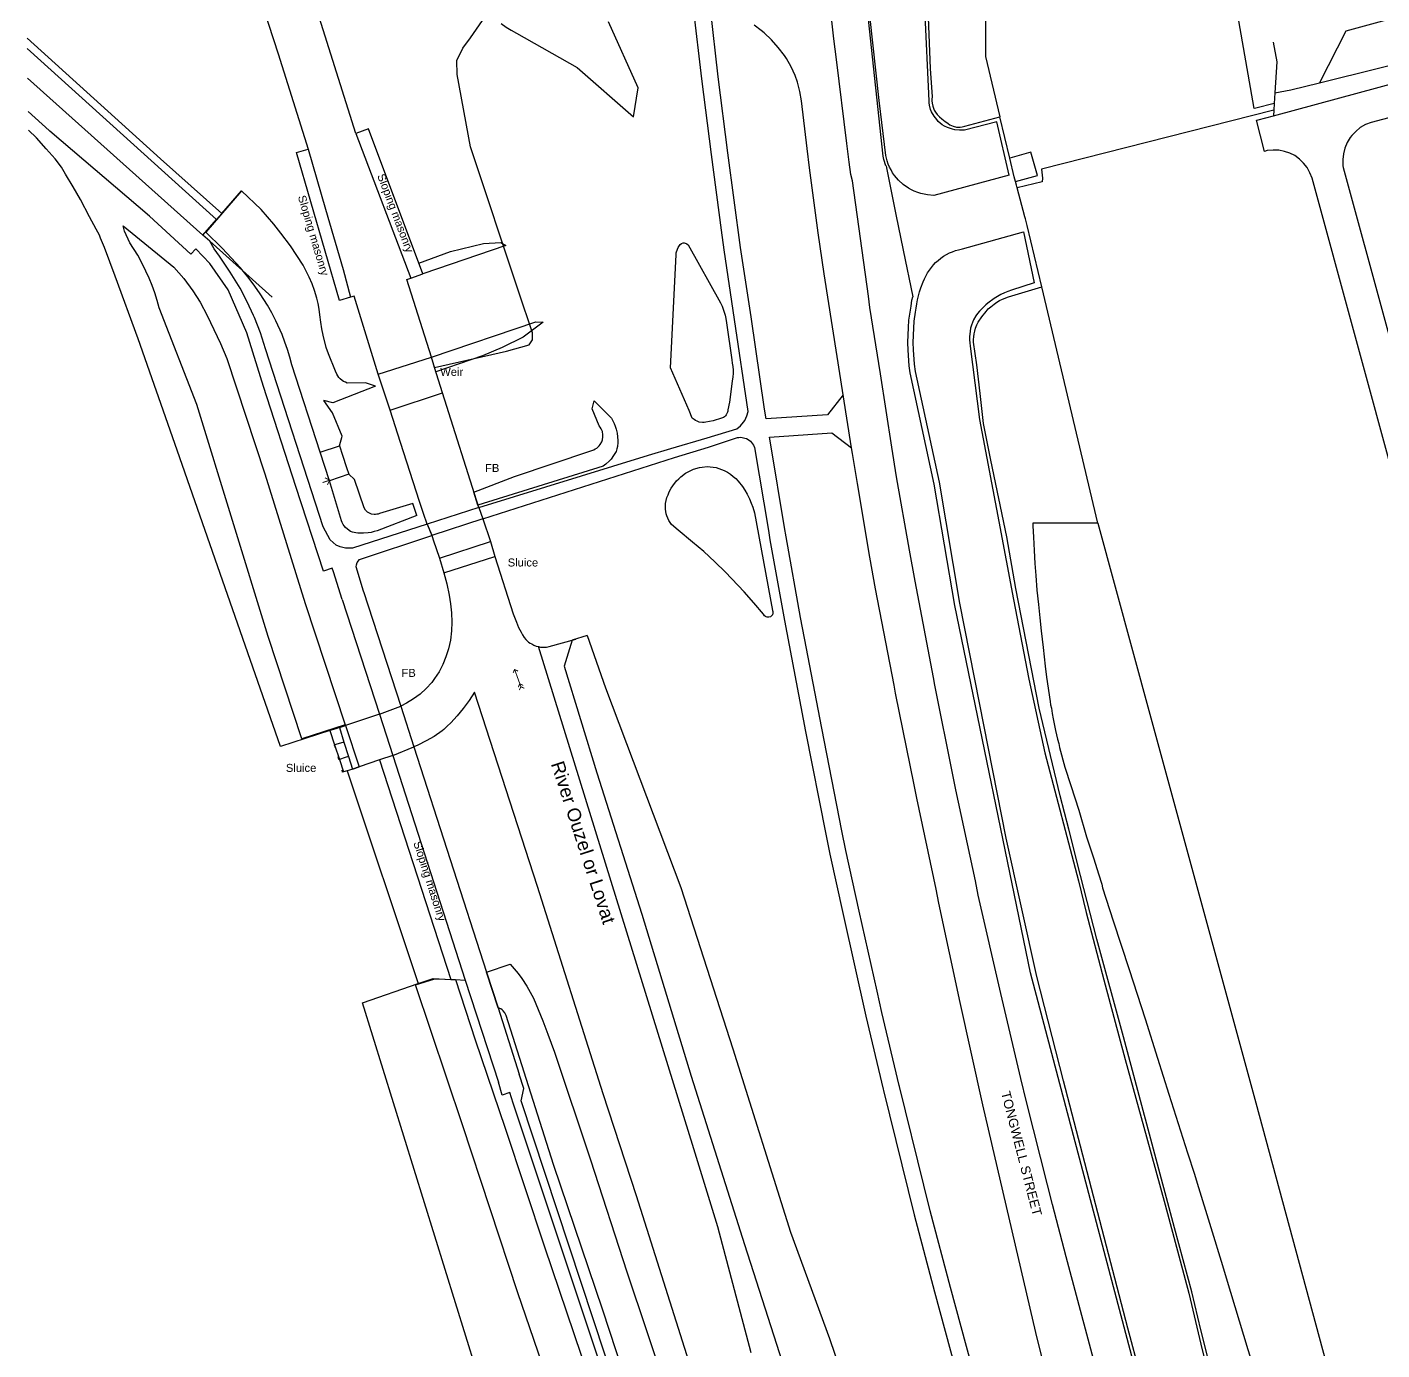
# Model space of a CAD drawing. Header units: millimetres. Extents: x 111502 to 977541, y 8702 to 1044108.
# Drawn here: x 974347.2 to 974601.1, y 476091.3 to 476339.4 of the extents above; entities that cross this region are included whole.
import ezdxf

# ---------------------------------------------------------------- set-up
doc = ezdxf.new("R2010")
doc.units = ezdxf.units.MM
doc.header["$LTSCALE"] = 0.25
doc.layers.add('X HVSS Site Background', color=8, linetype='Continuous')
doc.styles.add('OS Master Map$1$Standard', font='txt')

# ---------------------------------------------------------------- blocks, each defined once
blk = doc.blocks.new('OS Master Map$1$OSS6')
at = {"color": 8, "true_color": 0x707070, "const_width": 0.174, "flags": 128}
for points in [[(0.5, 0.5), (0, 0), (0.5, -0.5)], [(0, 0), (3.438, 0)], [(3.35, 0.5), (2.85, 0), (3.35, -0.5)], [(3.938, 0.5), (3.438, 0), (3.938, -0.5)]]:
    blk.add_lwpolyline(points, dxfattribs=at)
blk = doc.blocks.new('OS Master Map$1$OSS2')
at = {"color": 8, "true_color": 0x707070, "const_width": 0.174, "flags": 128}
for points in [[(0.707, 0.707), (0, 0), (0.707, -0.707)], [(1.42, 0), (0, 0)]]:
    blk.add_lwpolyline(points, dxfattribs=at)
blk = doc.blocks.new('OS MAP')
at = {"layer": 'X HVSS Site Background', "flags": 128}
for points in [[(488190.65, 240860.8), (488182.7, 240886.05)], [(488205.4, 240816.92), (488218.87, 240819.97), (488218.87, 240819.97), (488223.14, 240821.18), (488223.14, 240821.18), (488223.77, 240822.08), (488223.77, 240822.08), (488223.74, 240823.43), (488223.74, 240823.43), (488221.21, 240831.04), (488221.21, 240831.04), (488212.15, 240858.31), (488212.15, 240858.31), (488209.6, 240871.86), (488209.6, 240871.86), (488209.59, 240874.49), (488209.59, 240874.49), (488210.66, 240876.79), (488210.66, 240876.79), (488212.15, 240878.73), (488212.15, 240878.73), (488214.91, 240882.82)], [(488217.85, 240881.4), (488218.8, 240880.75), (488218.8, 240880.75), (488219.75, 240880.15), (488219.75, 240880.15), (488220.75, 240879.6), (488220.75, 240879.6), (488232.1, 240873.2), (488232.1, 240873.2), (488242.7, 240863.9), (488242.7, 240863.9), (488243.55, 240869.35), (488243.55, 240869.35), (488238, 240881.75)], [(488362.75, 240866.42), (488359.31, 240865.56), (488359.31, 240865.56), (488359.03, 240865.5), (488359.03, 240865.5), (488338.91, 240980.62)], [(488313.1, 240853), (488310.8, 240863), (488310.8, 240863), (488304.7, 240861.45), (488304.7, 240861.45), (488303.8, 240861.4), (488303.8, 240861.4), (488302.9, 240861.5), (488302.9, 240861.5), (488302.45, 240861.6), (488302.45, 240861.6), (488301.55, 240861.9), (488301.55, 240861.9), (488300.95, 240862.2), (488300.95, 240862.2), (488300.55, 240862.45), (488300.55, 240862.45), (488300.15, 240862.75), (488300.15, 240862.75), (488299.8, 240863.05), (488299.8, 240863.05), (488299.5, 240863.4), (488299.5, 240863.4), (488299, 240864.05), (488299, 240864.05), (488298.5, 240864.85), (488298.5, 240864.85), (488298.35, 240865.3), (488298.35, 240865.3), (488298.15, 240866.1), (488298.15, 240866.1), (488298.1, 240866.55), (488298.1, 240866.55), (488298.1, 240866.95), (488298.1, 240866.95), (488297.25, 240884.3)], [(488297.8, 240885.75), (488298.25, 240873), (488298.25, 240873), (488298.65, 240867.65), (488298.65, 240867.65), (488298.6, 240867.25), (488298.6, 240867.25), (488298.6, 240866.9), (488298.6, 240866.9), (488298.65, 240866.5), (488298.65, 240866.5), (488298.75, 240865.95), (488298.75, 240865.95), (488299.05, 240865.15), (488299.05, 240865.15), (488299.3, 240864.8), (488299.3, 240864.8), (488299.6, 240864.35), (488299.6, 240864.35), (488300, 240863.9), (488300, 240863.9), (488300.45, 240863.55), (488300.45, 240863.55), (488301.1, 240863.05), (488301.1, 240863.05), (488301.4, 240862.85), (488301.4, 240862.85), (488301.65, 240862.65), (488301.65, 240862.65), (488301.95, 240862.45), (488301.95, 240862.45), (488302.25, 240862.3), (488302.25, 240862.3), (488302.6, 240862.15), (488302.6, 240862.15), (488303.2, 240862), (488303.2, 240862), (488303.9, 240862), (488303.9, 240862), (488304.25, 240862.05), (488304.25, 240862.05), (488304.8, 240862.2), (488304.8, 240862.2), (488311.35, 240863.9)], [(488330.35, 240625.6), (488323.75, 240650.15), (488323.75, 240650.15), (488321.2, 240660), (488321.2, 240660), (488320.25, 240663.7), (488320.25, 240663.7), (488316.35, 240679.25), (488316.35, 240679.25), (488315.25, 240683.6), (488315.25, 240683.6), (488311.5, 240699.55), (488311.5, 240699.55), (488307.3, 240718), (488307.3, 240718), (488306.75, 240720.65), (488306.75, 240720.65), (488303.1, 240737.75), (488303.1, 240737.75), (488302.6, 240740.25), (488302.6, 240740.25), (488299.15, 240757.35), (488299.15, 240757.35), (488298.9, 240758.8), (488298.9, 240758.8), (488295.45, 240776.85), (488295.45, 240776.85), (488294.4, 240782.7), (488294.4, 240782.7), (488292, 240796.45), (488292, 240796.45), (488291.1, 240802), (488291.1, 240802), (488289, 240815.75), (488289, 240815.75), (488287, 240828.2), (488287, 240828.2), (488286.7, 240830.3), (488286.7, 240830.3), (488283.75, 240851.9), (488283.75, 240851.9), (488283.4, 240853.1), (488283.4, 240853.1), (488283.1, 240855.4), (488283.1, 240855.4), (488282.65, 240858.95), (488282.65, 240858.95), (488280.7, 240874.7), (488280.7, 240874.7), (488280.25, 240878.55), (488280.25, 240878.55), (488278.3, 240895.9)], [(488290.02, 240854.71), (488290, 240854.75), (488290, 240854.75), (488289.6, 240855.9), (488289.6, 240855.9), (488289.45, 240856.55), (488289.45, 240856.55), (488281.4, 240931.75)], [(488313.1, 240853), (488298.95, 240849.2), (488298.95, 240849.2), (488297.75, 240849.3), (488297.75, 240849.3), (488297.15, 240849.4), (488297.15, 240849.4), (488296.55, 240849.55), (488296.55, 240849.55), (488295.95, 240849.75), (488295.95, 240849.75), (488295.3, 240850), (488295.3, 240850), (488294.75, 240850.25), (488294.75, 240850.25), (488294.25, 240850.55), (488294.25, 240850.55), (488293.25, 240851.25), (488293.25, 240851.25), (488292.35, 240852.05), (488292.35, 240852.05), (488291.95, 240852.5), (488291.95, 240852.5), (488291.6, 240852.95), (488291.6, 240852.95), (488291.25, 240853.45), (488291.25, 240853.45), (488290.95, 240854), (488290.95, 240854), (488290.65, 240854.5), (488290.65, 240854.5), (488290.4, 240855.05), (488290.4, 240855.05), (488290.2, 240855.65), (488290.2, 240855.65), (488289.95, 240856.7), (488289.95, 240856.7), (488288.75, 240867), (488288.75, 240867), (488285.2, 240898.9)], [(488168.85, 240898.05), (488176.05, 240875.75), (488176.05, 240875.75), (488181.7, 240857.85)], [(488581.11, 240931.39), (488409.89, 240888.4), (488409.89, 240888.4), (488406.22, 240879.37), (488406.22, 240879.37), (488395.93, 240877.17), (488395.93, 240877.17), (488389.47, 240883.63), (488389.47, 240883.63), (488376.2, 240879.99), (488376.2, 240879.99), (488371.27, 240870.31)], [(488308.55, 240907.75), (488308.65, 240875.25), (488308.65, 240875.25), (488311.35, 240863.9)], [(488371.27, 240870.31), (488393.6, 240875.85), (488393.6, 240875.85), (488475.3, 240897.49)], [(488213.7, 240790.7), (488245.5, 240800.5), (488245.5, 240800.5), (488249.7, 240801.75), (488249.7, 240801.75), (488256.5, 240803.75), (488256.5, 240803.75), (488262.05, 240805.4), (488262.05, 240805.4), (488262.75, 240806), (488262.75, 240806), (488263.3, 240806.65), (488263.3, 240806.65), (488263.55, 240807), (488263.55, 240807), (488263.75, 240807.4), (488263.75, 240807.4), (488263.95, 240807.85), (488263.95, 240807.85), (488264.2, 240808.65), (488264.2, 240808.65), (488261.6, 240825.95), (488261.6, 240825.95), (488259.7, 240839), (488259.7, 240839), (488259.15, 240842.7), (488259.15, 240842.7), (488257.3, 240856.85), (488257.3, 240856.85), (488255.5, 240871.05), (488255.5, 240871.05), (488253.95, 240884.3)], [(488281.99, 240811.77), (488281.55, 240814.6), (488281.55, 240814.6), (488278.4, 240834.5), (488278.4, 240834.5), (488277.3, 240842.2), (488277.3, 240842.2), (488275.65, 240854.35), (488275.65, 240854.35), (488275.2, 240858), (488275.2, 240858), (488274.15, 240866.95), (488274.15, 240866.95), (488273.85, 240868.7), (488273.85, 240868.7), (488273.4, 240870.4), (488273.4, 240870.4), (488272.95, 240871.7), (488272.95, 240871.7), (488272.2, 240873.3), (488272.2, 240873.3), (488271.35, 240874.85), (488271.35, 240874.85), (488270.95, 240875.45), (488270.95, 240875.45), (488269.8, 240876.95), (488269.8, 240876.95), (488268.55, 240878.35), (488268.55, 240878.35), (488267.15, 240879.65), (488267.15, 240879.65), (488266.6, 240880.1), (488266.6, 240880.1), (488265.3, 240881.1)], [(488281.99, 240811.77), (488279.02, 240808.05), (488279.02, 240808.05), (488267.56, 240807.29), (488267.56, 240807.29), (488267.25, 240809.1), (488267.25, 240809.1), (488264.7, 240826.4), (488264.7, 240826.4), (488262.75, 240839.45), (488262.75, 240839.45), (488260.35, 240857.2), (488260.35, 240857.2), (488258.55, 240871.4), (488258.55, 240871.4), (488257.1, 240884.15)], [(488129.03, 240878.65), (488154.05, 240856.05), (488154.05, 240856.05), (488165.5, 240845.8)], [(488362.58, 240877.92), (488363.28, 240874.26), (488363.28, 240874.26), (488362.89, 240868.45)], [(488164.5, 240844.65), (488129.05, 240876.72)], [(488161.95, 240841.75), (488129.13, 240871.18)], [(488362.6, 240864.13), (488390.47, 240871.69)], [(488362.89, 240868.45), (488365.9, 240868.98), (488365.9, 240868.98), (488371.27, 240870.31)], [(488362.89, 240868.45), (488362.75, 240866.42)], [(488133.28, 240861.23), (488133.15, 240861.35), (488133.15, 240861.35), (488129.22, 240864.94)], [(488362.67, 240865.19), (488319.12, 240854.13), (488319.12, 240854.13), (488319.36, 240852.42), (488319.36, 240852.42), (488319.29, 240851.75), (488319.29, 240851.75), (488314.59, 240850.59)], [(488362.67, 240865.19), (488362.6, 240864.13)], [(488362.75, 240866.42), (488362.67, 240865.19)], [(488391.55, 240865.7), (488380.95, 240862.88), (488380.95, 240862.88), (488379.85, 240862.5), (488379.85, 240862.5), (488378.9, 240861.9), (488378.9, 240861.9), (488378.05, 240861.2), (488378.05, 240861.2), (488377.3, 240860.4), (488377.3, 240860.4), (488377, 240860.05), (488377, 240860.05), (488376.45, 240859.1), (488376.45, 240859.1), (488376, 240858.05), (488376, 240858.05), (488375.75, 240857), (488375.75, 240857), (488375.6, 240855.9), (488375.6, 240855.9), (488375.65, 240854.75), (488375.65, 240854.75), (488375.68, 240854.4), (488375.68, 240854.4), (488391.85, 240795.1)], [(488313.21, 240856.18), (488311.35, 240863.9)], [(488360.92, 240857.45), (488359.42, 240863.27), (488359.42, 240863.27), (488359.73, 240863.35), (488359.73, 240863.35), (488362.6, 240864.13)], [(488185.78, 240748.83), (488176.5, 240745.85), (488176.5, 240745.85), (488156.7, 240802.7), (488156.7, 240802.7), (488149.85, 240822.3), (488149.85, 240822.3), (488145.55, 240834.05), (488145.55, 240834.05), (488143.5, 240839.4), (488143.5, 240839.4), (488142.8, 240841.15), (488142.8, 240841.15), (488142.6, 240841.75), (488142.6, 240841.75), (488142.3, 240842.3), (488142.3, 240842.3), (488141.95, 240842.85), (488141.95, 240842.85), (488140.75, 240845.15), (488140.75, 240845.15), (488139.05, 240848.4), (488139.05, 240848.4), (488137.65, 240850.8), (488137.65, 240850.8), (488136.25, 240853.15), (488136.25, 240853.15), (488135.45, 240854.5), (488135.45, 240854.5), (488134.3, 240856.05), (488134.3, 240856.05), (488132.6, 240857.95), (488132.6, 240857.95), (488130.8, 240860), (488130.8, 240860), (488129.27, 240861.44)], [(488188.1, 240773.45), (488186.42, 240778.64), (488186.42, 240778.64), (488186.22, 240779.29), (488186.22, 240779.29), (488184.56, 240778.74), (488184.56, 240778.74), (488179.37, 240794.63), (488179.37, 240794.63), (488173.35, 240813.37), (488173.35, 240813.37), (488170.19, 240823.4), (488170.19, 240823.4), (488166.74, 240831.46), (488166.74, 240831.46), (488163.29, 240836.44), (488163.29, 240836.44), (488160.62, 240839.16), (488160.62, 240839.16), (488159.7, 240838.15), (488159.7, 240838.15), (488151.95, 240845.32), (488151.95, 240845.32), (488133.28, 240861.23)], [(488200.95, 240833.65), (488203.2, 240834.5), (488203.2, 240834.5), (488193, 240861.65), (488193, 240861.65), (488190.65, 240860.8)], [(488190.65, 240860.8), (488200.95, 240833.65)], [(488189.65, 240830.1), (488187.55, 240829.5), (488187.55, 240829.5), (488179.5, 240857.25), (488179.5, 240857.25), (488181.7, 240857.85)], [(488181.7, 240857.85), (488184.95, 240846.6), (488184.95, 240846.6), (488188.25, 240835.3), (488188.25, 240835.3), (488189.65, 240830.1)], [(488314.28, 240851.8), (488318.37, 240852.93), (488318.37, 240852.93), (488317.17, 240857.27), (488317.17, 240857.27), (488313.21, 240856.18)], [(488385.95, 240793.5), (488369.85, 240852.45), (488369.85, 240852.45), (488369.45, 240853.45), (488369.45, 240853.45), (488368.95, 240854.4), (488368.95, 240854.4), (488368.25, 240855.25), (488368.25, 240855.25), (488367.5, 240856), (488367.5, 240856), (488366.6, 240856.65), (488366.6, 240856.65), (488365.7, 240857.1), (488365.7, 240857.1), (488364.7, 240857.45), (488364.7, 240857.45), (488363.6, 240857.65), (488363.6, 240857.65), (488362.55, 240857.7), (488362.55, 240857.7), (488361.45, 240857.6), (488361.45, 240857.6), (488360.92, 240857.45)], [(488290.02, 240854.71), (488290.09, 240854.37), (488290.09, 240854.37), (488291.86, 240845.63), (488291.86, 240845.63), (488293.22, 240838.92), (488293.22, 240838.92), (488295, 240830.15)], [(488314.28, 240851.8), (488314.05, 240852.7), (488314.05, 240852.7), (488313.21, 240856.18)], [(488194.3, 240813.45), (488192.45, 240814.05), (488192.45, 240814.05), (488189, 240814), (488189, 240814), (488188.7, 240814.15), (488188.7, 240814.15), (488188.35, 240814.3), (488188.35, 240814.3), (488188.05, 240814.5), (488188.05, 240814.5), (488187.7, 240814.8), (488187.7, 240814.8), (488187.45, 240815.05), (488187.45, 240815.05), (488187.05, 240815.65), (488187.05, 240815.65), (488186.8, 240816.25), (488186.8, 240816.25), (488185.5, 240819.5), (488185.5, 240819.5), (488185.1, 240820.7), (488185.1, 240820.7), (488184.5, 240823), (488184.5, 240823), (488184.25, 240824.2), (488184.25, 240824.2), (488184.05, 240825.45), (488184.05, 240825.45), (488183.9, 240826.8), (488183.9, 240826.8), (488183.75, 240827.85), (488183.75, 240827.85), (488183.55, 240828.9), (488183.55, 240828.9), (488183.3, 240829.9), (488183.3, 240829.9), (488182.9, 240831.35), (488182.9, 240831.35), (488182.45, 240832.6), (488182.45, 240832.6), (488181.9, 240833.85), (488181.9, 240833.85), (488180.75, 240836.1), (488180.75, 240836.1), (488179.6, 240837.95), (488179.6, 240837.95), (488178.4, 240839.75), (488178.4, 240839.75), (488176.6, 240842.1), (488176.6, 240842.1), (488175.25, 240843.8), (488175.25, 240843.8), (488172.9, 240846.55), (488172.9, 240846.55), (488169.2, 240850.05), (488169.2, 240850.05), (488162.55, 240842.3)], [(488165.5, 240845.8), (488169.2, 240850.05)], [(488314.59, 240850.59), (488314.45, 240851.1), (488314.45, 240851.1), (488314.28, 240851.8)], [(488319.2, 240832.05), (488316.45, 240843.55), (488316.45, 240843.55), (488316.15, 240844.8), (488316.15, 240844.8), (488316.05, 240845.2), (488316.05, 240845.2), (488314.59, 240850.59)], [(488161.95, 240841.75), (488164.5, 240844.65)], [(488164.5, 240844.65), (488165.5, 240845.8)], [(488147, 240843.5), (488156.5, 240835.75), (488156.5, 240835.75), (488157.45, 240834.7), (488157.45, 240834.7), (488158.4, 240833.6), (488158.4, 240833.6), (488160.1, 240831.3), (488160.1, 240831.3), (488161.45, 240829.2), (488161.45, 240829.2), (488162.8, 240826.65), (488162.8, 240826.65), (488164.05, 240824.05), (488164.05, 240824.05), (488165.25, 240821.45), (488165.25, 240821.45), (488166.45, 240818.6), (488166.45, 240818.6), (488173.6, 240797), (488173.6, 240797), (488181.15, 240772.7), (488181.15, 240772.7), (488188.66, 240749.95)], [(488188.66, 240749.95), (488180.5, 240747.29), (488180.5, 240747.29), (488174.2, 240766.5), (488174.2, 240766.5), (488160.85, 240810), (488160.85, 240810), (488153.8, 240828.1), (488153.8, 240828.1), (488153.4, 240829.5), (488153.4, 240829.5), (488152.95, 240830.9), (488152.95, 240830.9), (488152.45, 240832.3), (488152.45, 240832.3), (488151.9, 240833.65), (488151.9, 240833.65), (488151.3, 240835), (488151.3, 240835), (488150.45, 240836.7), (488150.45, 240836.7), (488149.75, 240838), (488149.75, 240838), (488148.3, 240840.3), (488148.3, 240840.3), (488147.3, 240842.5), (488147.3, 240842.5), (488147, 240843.5)], [(488183.95, 240801.05), (488178.65, 240817.4), (488178.65, 240817.4), (488178.25, 240818.85), (488178.25, 240818.85), (488177.8, 240820.3), (488177.8, 240820.3), (488177.35, 240821.7), (488177.35, 240821.7), (488176.8, 240823.1), (488176.8, 240823.1), (488175.65, 240825.65), (488175.65, 240825.65), (488174.9, 240827.15), (488174.9, 240827.15), (488174.05, 240828.6), (488174.05, 240828.6), (488172.7, 240830.75), (488172.7, 240830.75), (488171.7, 240832.2), (488171.7, 240832.2), (488170.65, 240833.6), (488170.65, 240833.6), (488169.05, 240835.6), (488169.05, 240835.6), (488165.6, 240839.3), (488165.6, 240839.3), (488162.55, 240842.3)], [(488342.25, 240610.95), (488335.3, 240636.8), (488335.3, 240636.8), (488323.3, 240683.15), (488323.3, 240683.15), (488318.3, 240702.75), (488318.3, 240702.75), (488312.55, 240728.65), (488312.55, 240728.65), (488307.5, 240754.05), (488307.5, 240754.05), (488303.85, 240772.75), (488303.85, 240772.75), (488300, 240795.45), (488300, 240795.45), (488295.55, 240816.2), (488295.55, 240816.2), (488295.35, 240817.55), (488295.35, 240817.55), (488295.15, 240820.25), (488295.15, 240820.25), (488295.1, 240821.6), (488295.1, 240821.6), (488295.2, 240824.3), (488295.2, 240824.3), (488295.3, 240825.6), (488295.3, 240825.6), (488295.55, 240827.3), (488295.55, 240827.3), (488295.65, 240828.05), (488295.65, 240828.05), (488295.8, 240828.85), (488295.8, 240828.85), (488295.9, 240829.6), (488295.9, 240829.6), (488296.1, 240830.35), (488296.1, 240830.35), (488296.25, 240831.1), (488296.25, 240831.1), (488296.5, 240831.85), (488296.5, 240831.85), (488296.95, 240833), (488296.95, 240833), (488297.2, 240833.55), (488297.2, 240833.55), (488297.8, 240834.65), (488297.8, 240834.65), (488298.5, 240835.65), (488298.5, 240835.65), (488298.9, 240836.15), (488298.9, 240836.15), (488299.3, 240836.6), (488299.3, 240836.6), (488299.75, 240837), (488299.75, 240837), (488300.3, 240837.45), (488300.3, 240837.45), (488300.8, 240837.8), (488300.8, 240837.8), (488301.9, 240838.4), (488301.9, 240838.4), (488302.45, 240838.6), (488302.45, 240838.6), (488303.05, 240838.85), (488303.05, 240838.85), (488303.6, 240839), (488303.6, 240839), (488304.35, 240839.15), (488304.35, 240839.15), (488315.8, 240842.35)], [(488315.8, 240842.35), (488317.75, 240832.8), (488317.75, 240832.8), (488313.55, 240831.45), (488313.55, 240831.45), (488312.85, 240831.2), (488312.85, 240831.2), (488312.2, 240830.95), (488312.2, 240830.95), (488311.5, 240830.6), (488311.5, 240830.6), (488310.9, 240830.25), (488310.9, 240830.25), (488310.25, 240829.85), (488310.25, 240829.85), (488309.1, 240829), (488309.1, 240829), (488308.7, 240828.65), (488308.7, 240828.65), (488308.25, 240828.25), (488308.25, 240828.25), (488307.5, 240827.5), (488307.5, 240827.5), (488307.15, 240827.05), (488307.15, 240827.05), (488306.85, 240826.6), (488306.85, 240826.6), (488306.4, 240825.85), (488306.4, 240825.85), (488306, 240824.85), (488306, 240824.85), (488305.85, 240824.3), (488305.85, 240824.3), (488305.75, 240823.75), (488305.75, 240823.75), (488305.65, 240822.65), (488305.65, 240822.65), (488305.65, 240822.1), (488305.65, 240822.1), (488305.7, 240821.55), (488305.7, 240821.55), (488305.8, 240820.95), (488305.8, 240820.95), (488307.5, 240807.15), (488307.5, 240807.15), (488311.15, 240788.05), (488311.15, 240788.05), (488313.9, 240773.4), (488313.9, 240773.4), (488316.75, 240758.5), (488316.75, 240758.5), (488319.8, 240744.7), (488319.8, 240744.7), (488326.05, 240720.7), (488326.05, 240720.7), (488327.5, 240714.75), (488327.5, 240714.75), (488330.85, 240702.1), (488330.85, 240702.1), (488334.85, 240687.15), (488334.85, 240687.15), (488338.85, 240672.7), (488338.85, 240672.7), (488342.3, 240659.9), (488342.3, 240659.9), (488346.75, 240643.35), (488346.75, 240643.35), (488349, 240633.8), (488349, 240633.8), (488353, 240617.7)], [(488163.25, 240840.6), (488161.95, 240841.75)], [(488204, 240787.55), (488190.03, 240783.07), (488190.03, 240783.07), (488188.67, 240783.04), (488188.67, 240783.04), (488187.67, 240783.29), (488187.67, 240783.29), (488186.96, 240783.62), (488186.96, 240783.62), (488185.83, 240784.59), (488185.83, 240784.59), (488184.5, 240787.04), (488184.5, 240787.04), (488173.7, 240820.4), (488173.7, 240820.4), (488172.75, 240823.4), (488172.75, 240823.4), (488171.65, 240826.3), (488171.65, 240826.3), (488171.45, 240826.7), (488171.45, 240826.7), (488170.25, 240829.25), (488170.25, 240829.25), (488168.95, 240831.8), (488168.95, 240831.8), (488167.1, 240834.8), (488167.1, 240834.8), (488165.1, 240837.8), (488165.1, 240837.8), (488164.1, 240839.15), (488164.1, 240839.15), (488163.25, 240840.6)], [(488174.95, 240830.14), (488163.25, 240840.6)], [(488203.2, 240834.5), (488202.45, 240836.5), (488202.45, 240836.5), (488208.35, 240838.65), (488208.35, 240838.65), (488214.55, 240840.15), (488214.55, 240840.15), (488217.8, 240840.35), (488217.8, 240840.35), (488218.75, 240839.8)], [(488218.75, 240839.8), (488203.2, 240834.5)], [(488252.2, 240840.3), (488252.35, 240840.25), (488252.35, 240840.25), (488252.55, 240840.2), (488252.55, 240840.2), (488252.7, 240840.1), (488252.7, 240840.1), (488252.9, 240839.9), (488252.9, 240839.9), (488259, 240829.05), (488259, 240829.05), (488259.3, 240828.45), (488259.3, 240828.45), (488259.5, 240827.85), (488259.5, 240827.85), (488259.85, 240826.75), (488259.85, 240826.75), (488260, 240826.1), (488260, 240826.1), (488260.1, 240825.3), (488260.1, 240825.3), (488261.1, 240818.35), (488261.1, 240818.35), (488261.2, 240817.75), (488261.2, 240817.75), (488261.3, 240817.1), (488261.3, 240817.1), (488261.35, 240816.45), (488261.35, 240816.45), (488261.35, 240815.8), (488261.35, 240815.8), (488261.3, 240815.2), (488261.3, 240815.2), (488261.2, 240814.35), (488261.2, 240814.35), (488260.65, 240810.4), (488260.65, 240810.4), (488260.35, 240809), (488260.35, 240809), (488260.35, 240808.75), (488260.35, 240808.75), (488260.3, 240808.55), (488260.3, 240808.55), (488260.2, 240808.3), (488260.2, 240808.3), (488260.05, 240808.05), (488260.05, 240808.05), (488259.9, 240807.85), (488259.9, 240807.85), (488259.75, 240807.7), (488259.75, 240807.7), (488259.55, 240807.55), (488259.55, 240807.55), (488259.15, 240807.4), (488259.15, 240807.4), (488257.6, 240806.9), (488257.6, 240806.9), (488256.25, 240806.65), (488256.25, 240806.65), (488255.95, 240806.6), (488255.95, 240806.6), (488255.6, 240806.6), (488255.6, 240806.6), (488255, 240806.7), (488255, 240806.7), (488254.6, 240806.85), (488254.6, 240806.85), (488254.3, 240807), (488254.3, 240807), (488254.05, 240807.15), (488254.05, 240807.15), (488253.7, 240807.45), (488253.7, 240807.45), (488253.1, 240808.85), (488253.1, 240808.85), (488249.6, 240816.85), (488249.6, 240816.85), (488250.65, 240838.05), (488250.65, 240838.05), (488250.7, 240838.4), (488250.7, 240838.4), (488250.9, 240839.1), (488250.9, 240839.1), (488251.05, 240839.45), (488251.05, 240839.45), (488251.4, 240840), (488251.4, 240840), (488251.7, 240840.2), (488251.7, 240840.2), (488252, 240840.3), (488252, 240840.3), (488252.2, 240840.3)], [(488204.8, 240818.85), (488200.2, 240833.4), (488200.2, 240833.4), (488200.95, 240833.65)], [(488352.6, 240622.35), (488349, 240636.5), (488349, 240636.5), (488347.35, 240643.6), (488347.35, 240643.6), (488344.05, 240655.6), (488344.05, 240655.6), (488339.9, 240671.3), (488339.9, 240671.3), (488334.5, 240691.4), (488334.5, 240691.4), (488329.5, 240709.75), (488329.5, 240709.75), (488326.45, 240721.65), (488326.45, 240721.65), (488324.3, 240730.35), (488324.3, 240730.35), (488322.65, 240736.6), (488322.65, 240736.6), (488318.7, 240753.05), (488318.7, 240753.05), (488314.35, 240775.5), (488314.35, 240775.5), (488312.65, 240785.2), (488312.65, 240785.2), (488309.65, 240799.55), (488309.65, 240799.55), (488308.3, 240806.45), (488308.3, 240806.45), (488307.65, 240812.05), (488307.65, 240812.05), (488307.05, 240817.4), (488307.05, 240817.4), (488306.4, 240821.65), (488306.4, 240821.65), (488306.4, 240822.2), (488306.4, 240822.2), (488306.45, 240822.7), (488306.45, 240822.7), (488306.5, 240823.25), (488306.5, 240823.25), (488306.65, 240823.75), (488306.65, 240823.75), (488306.8, 240824.3), (488306.8, 240824.3), (488307.05, 240824.9), (488307.05, 240824.9), (488307.3, 240825.45), (488307.3, 240825.45), (488307.95, 240826.45), (488307.95, 240826.45), (488308.75, 240827.45), (488308.75, 240827.45), (488309.15, 240827.9), (488309.15, 240827.9), (488309.65, 240828.3), (488309.65, 240828.3), (488310.25, 240828.8), (488310.25, 240828.8), (488310.75, 240829.15), (488310.75, 240829.15), (488311.3, 240829.5), (488311.3, 240829.5), (488311.85, 240829.75), (488311.85, 240829.75), (488312.95, 240830.2), (488312.95, 240830.2), (488319.2, 240832.05)], [(488329.7, 240787.75), (488319.2, 240832.05)], [(488194.85, 240815.65), (488190.35, 240830.3), (488190.35, 240830.3), (488189.65, 240830.1)], [(488345.6, 240595.6), (488317.1, 240703.4), (488317.1, 240703.4), (488302.9, 240772.3), (488302.9, 240772.3), (488299.05, 240795.05), (488299.05, 240795.05), (488294.55, 240815.9), (488294.55, 240815.9), (488294.35, 240817.25), (488294.35, 240817.25), (488294.15, 240820.2), (488294.15, 240820.2), (488294.1, 240821.6), (488294.1, 240821.6), (488294.2, 240824.45), (488294.2, 240824.45), (488294.3, 240825.8), (488294.3, 240825.8), (488294.7, 240828.4), (488294.7, 240828.4), (488294.85, 240829.55), (488294.85, 240829.55), (488295, 240830.15)], [(488205.65, 240816.1), (488204.8, 240818.85), (488204.8, 240818.85), (488224.35, 240825.5), (488224.35, 240825.5), (488225.75, 240825.4)], [(488225.75, 240825.4), (488222, 240822.6), (488222, 240822.6), (488218.05, 240820.7), (488218.05, 240820.7), (488214.35, 240819.1), (488214.35, 240819.1), (488205.65, 240816.1)], [(488194.85, 240815.65), (488204.8, 240818.85)], [(488205.4, 240816.92), (488204.8, 240818.85)], [(488206.9, 240812.15), (488205.4, 240816.92)], [(488197.05, 240808.95), (488194.85, 240815.65)], [(488194.3, 240813.45), (488186.35, 240810.3), (488186.35, 240810.3), (488184.65, 240810.75)], [(488197.05, 240808.95), (488206.9, 240812.15)], [(488213.7, 240790.7), (488206.9, 240812.15)], [(488283.53, 240801.87), (488281.99, 240811.77)], [(488183.95, 240801.05), (488187.6, 240802.25), (488187.6, 240802.25), (488188.05, 240804.05), (488188.05, 240804.05), (488186.25, 240808.45), (488186.25, 240808.45), (488184.65, 240810.75)], [(488213.5, 240791.1), (488212.75, 240793.55), (488212.75, 240793.55), (488220.4, 240796.5), (488220.4, 240796.5), (488234.65, 240801.3), (488234.65, 240801.3), (488235.25, 240801.5), (488235.25, 240801.5), (488235.5, 240801.65), (488235.5, 240801.65), (488235.8, 240801.8), (488235.8, 240801.8), (488236.25, 240802.25), (488236.25, 240802.25), (488236.45, 240802.5), (488236.45, 240802.5), (488236.75, 240803), (488236.75, 240803), (488236.85, 240803.35), (488236.85, 240803.35), (488236.95, 240803.95), (488236.95, 240803.95), (488236.95, 240804.3), (488236.95, 240804.3), (488236.85, 240804.9), (488236.85, 240804.9), (488236.75, 240805.2), (488236.75, 240805.2), (488236.6, 240805.45), (488236.6, 240805.45), (488236.45, 240805.75), (488236.45, 240805.75), (488236.25, 240806), (488236.25, 240806), (488234.9, 240809.15), (488234.9, 240809.15), (488235.3, 240810.65)], [(488235.3, 240810.65), (488238.55, 240807.4), (488238.55, 240807.4), (488239.05, 240806.4), (488239.05, 240806.4), (488239.25, 240805.9), (488239.25, 240805.9), (488239.45, 240805.35), (488239.45, 240805.35), (488239.6, 240804.6), (488239.6, 240804.6), (488239.75, 240803.25), (488239.75, 240803.25), (488239.75, 240802.85), (488239.75, 240802.85), (488239.65, 240802.1), (488239.65, 240802.1), (488239.55, 240801.65), (488239.55, 240801.65), (488239.4, 240801.2), (488239.4, 240801.2), (488239.2, 240800.8), (488239.2, 240800.8), (488238.95, 240800.4), (488238.95, 240800.4), (488238.5, 240799.75), (488238.5, 240799.75), (488238.2, 240799.4), (488238.2, 240799.4), (488237.5, 240798.8), (488237.5, 240798.8), (488237, 240798.45), (488237, 240798.45), (488213.5, 240791.1)], [(488199, 240802.85), (488197.05, 240808.95)], [(488332.45, 240532.4), (488302.1, 240644.4), (488302.1, 240644.4), (488298.3, 240658.8), (488298.3, 240658.8), (488297.1, 240663.6), (488297.1, 240663.6), (488292.55, 240682.1), (488292.55, 240682.1), (488292.5, 240682.3), (488292.5, 240682.3), (488289.25, 240696), (488289.25, 240696), (488288.35, 240700), (488288.35, 240700), (488285, 240715), (488285, 240715), (488282.5, 240726.35), (488282.5, 240726.35), (488281.75, 240730.05), (488281.75, 240730.05), (488277.95, 240749.3), (488277.95, 240749.3), (488274.75, 240766.15), (488274.75, 240766.15), (488274, 240770.05), (488274, 240770.05), (488271.3, 240785.15), (488271.3, 240785.15), (488271, 240786.9), (488271, 240786.9), (488268.4, 240802.4), (488268.4, 240802.4), (488268.14, 240803.89), (488268.14, 240803.89), (488279.88, 240804.7), (488279.88, 240804.7), (488283.53, 240801.87)], [(488188.9, 240798.2), (488189.35, 240796.9), (488189.35, 240796.9), (488185.7, 240795.65), (488185.7, 240795.65), (488183.95, 240801.05), (488183.95, 240801.05), (488187.6, 240802.25), (488187.6, 240802.25), (488188.15, 240800.5), (488188.15, 240800.5), (488188.9, 240798.2)], [(488202.6, 240791.8), (488199, 240802.85)], [(488214.45, 240788.55), (488250.35, 240800.05), (488250.35, 240800.05), (488256.75, 240802), (488256.75, 240802), (488262.15, 240803.8), (488262.15, 240803.8), (488262.45, 240803.8), (488262.45, 240803.8), (488262.75, 240803.85), (488262.75, 240803.85), (488263.05, 240803.8), (488263.05, 240803.8), (488263.55, 240803.7), (488263.55, 240803.7), (488263.85, 240803.6), (488263.85, 240803.6), (488264.35, 240803.3), (488264.35, 240803.3), (488264.6, 240803.1), (488264.6, 240803.1), (488265, 240802.6), (488265, 240802.6), (488265.15, 240802.35), (488265.15, 240802.35), (488265.35, 240801.9), (488265.35, 240801.9), (488267.95, 240786.35), (488267.95, 240786.35), (488268.25, 240784.6), (488268.25, 240784.6), (488270.95, 240769.5), (488270.95, 240769.5), (488274.9, 240748.7), (488274.9, 240748.7), (488278.7, 240729.45), (488278.7, 240729.45), (488279.5, 240725.7), (488279.5, 240725.7), (488281.95, 240714.35), (488281.95, 240714.35), (488286.25, 240695.3), (488286.25, 240695.3), (488289.5, 240681.6), (488289.5, 240681.6), (488289.55, 240681.35), (488289.55, 240681.35), (488295.3, 240658.05), (488295.3, 240658.05), (488299.1, 240643.6), (488299.1, 240643.6), (488329.7, 240530.7)], [(488320.4, 240626.7), (488318.1, 240636), (488318.1, 240636), (488308.15, 240678.7), (488308.15, 240678.7), (488303.9, 240697.85), (488303.9, 240697.85), (488299.9, 240716.5), (488299.9, 240716.5), (488299.4, 240719.1), (488299.4, 240719.1), (488295.8, 240736.2), (488295.8, 240736.2), (488295.25, 240738.7), (488295.25, 240738.7), (488291.8, 240755.85), (488291.8, 240755.85), (488291.55, 240757.35), (488291.55, 240757.35), (488288.05, 240775.45), (488288.05, 240775.45), (488287, 240781.35), (488287, 240781.35), (488284.65, 240795.15), (488284.65, 240795.15), (488283.7, 240800.8), (488283.7, 240800.8), (488283.53, 240801.87)], [(488202.05, 240789.2), (488201.3, 240791.45), (488201.3, 240791.45), (488195.1, 240789.55), (488195.1, 240789.55), (488194.85, 240789.45), (488194.85, 240789.45), (488194.55, 240789.4), (488194.55, 240789.4), (488194.3, 240789.35), (488194.3, 240789.35), (488194.05, 240789.35), (488194.05, 240789.35), (488193.6, 240789.45), (488193.6, 240789.45), (488193.1, 240789.65), (488193.1, 240789.65), (488192.85, 240789.8), (488192.85, 240789.8), (488192.45, 240790.2), (488192.45, 240790.2), (488192.2, 240790.6), (488192.2, 240790.6), (488190.4, 240795.9), (488190.4, 240795.9), (488189.35, 240796.9), (488189.35, 240796.9), (488185.7, 240795.65)], [(488268.35, 240770.2), (488268.05, 240770.1), (488268.05, 240770.1), (488267.7, 240770.1), (488267.7, 240770.1), (488267.55, 240770.2), (488267.55, 240770.2), (488267.4, 240770.25), (488267.4, 240770.25), (488267.25, 240770.35), (488267.25, 240770.35), (488267.05, 240770.65), (488267.05, 240770.65), (488265.25, 240772.8), (488265.25, 240772.8), (488263.4, 240774.85), (488263.4, 240774.85), (488259.9, 240778.55), (488259.9, 240778.55), (488257.9, 240780.5), (488257.9, 240780.5), (488255.85, 240782.4), (488255.85, 240782.4), (488253.75, 240784.2), (488253.75, 240784.2), (488251.05, 240786.45), (488251.05, 240786.45), (488249.8, 240787.5), (488249.8, 240787.5), (488249.55, 240787.85), (488249.55, 240787.85), (488249.3, 240788.25), (488249.3, 240788.25), (488249.1, 240788.65), (488249.1, 240788.65), (488248.95, 240789.1), (488248.95, 240789.1), (488248.8, 240789.5), (488248.8, 240789.5), (488248.65, 240790.35), (488248.65, 240790.35), (488248.65, 240791.45), (488248.65, 240791.45), (488248.95, 240792.55), (488248.95, 240792.55), (488249.15, 240793.05), (488249.15, 240793.05), (488249.35, 240793.6), (488249.35, 240793.6), (488249.75, 240794.3), (488249.75, 240794.3), (488250.05, 240794.75), (488250.05, 240794.75), (488250.75, 240795.65), (488250.75, 240795.65), (488251.15, 240796.05), (488251.15, 240796.05), (488251.55, 240796.4), (488251.55, 240796.4), (488252.45, 240797.1), (488252.45, 240797.1), (488253.95, 240797.85), (488253.95, 240797.85), (488255.05, 240798.15), (488255.05, 240798.15), (488255.55, 240798.25), (488255.55, 240798.25), (488256.5, 240798.35), (488256.5, 240798.35), (488257.6, 240798.25), (488257.6, 240798.25), (488258.15, 240798.15), (488258.15, 240798.15), (488258.7, 240798), (488258.7, 240798), (488259.7, 240797.6), (488259.7, 240797.6), (488260.3, 240797.3), (488260.3, 240797.3), (488260.85, 240796.95), (488260.85, 240796.95), (488261.35, 240796.5), (488261.35, 240796.5), (488261.85, 240796.1), (488261.85, 240796.1), (488262.3, 240795.6), (488262.3, 240795.6), (488263.1, 240794.6), (488263.1, 240794.6), (488263.55, 240793.9), (488263.55, 240793.9), (488264, 240793.15), (488264, 240793.15), (488264.4, 240792.3), (488264.4, 240792.3), (488264.75, 240791.5), (488264.75, 240791.5), (488265.05, 240790.75), (488265.05, 240790.75), (488265.35, 240789.7), (488265.35, 240789.7), (488268.75, 240771.35), (488268.75, 240771.35), (488268.8, 240771.2), (488268.8, 240771.2), (488268.8, 240770.85), (488268.8, 240770.85), (488268.7, 240770.55), (488268.7, 240770.55), (488268.6, 240770.4), (488268.6, 240770.4), (488268.35, 240770.2)], [(488202.05, 240789.2), (488194.65, 240786.3), (488194.65, 240786.3), (488194.1, 240786.15), (488194.1, 240786.15), (488193.5, 240786), (488193.5, 240786), (488192.95, 240785.9), (488192.95, 240785.9), (488192.05, 240785.85), (488192.05, 240785.85), (488191, 240785.85), (488191, 240785.85), (488190.65, 240785.9), (488190.65, 240785.9), (488190, 240786.05), (488190, 240786.05), (488189.65, 240786.2), (488189.65, 240786.2), (488189.05, 240786.6), (488189.05, 240786.6), (488188.7, 240786.95), (488188.7, 240786.95), (488188.45, 240787.25), (488188.45, 240787.25), (488188.25, 240787.5), (488188.25, 240787.5), (488188.1, 240787.85), (488188.1, 240787.85), (488187.95, 240788.15), (488187.95, 240788.15), (488187.75, 240788.8), (488187.75, 240788.8), (488185.7, 240795.65)], [(488204, 240787.55), (488203.35, 240789.55), (488203.35, 240789.55), (488202.6, 240791.8)], [(488213.7, 240790.7), (488204, 240787.55)], [(488213.7, 240790.7), (488214.45, 240788.55)], [(488213.7, 240790.7), (488214.45, 240788.55)], [(488204, 240787.55), (488204.9, 240785.46), (488204.9, 240785.46), (488204.9, 240785.45)], [(488204, 240787.55), (488204.9, 240785.45)], [(488214.45, 240788.55), (488204.9, 240785.45)], [(488214.45, 240788.55), (488215.85, 240784.3)], [(488329.7, 240787.75), (488317.55, 240787.75), (488317.55, 240787.75), (488317.55, 240787.25), (488317.55, 240787.25), (488317.65, 240785.1), (488317.65, 240785.1), (488317.75, 240782.6), (488317.75, 240782.6), (488317.9, 240780.15), (488317.9, 240780.15), (488318.1, 240777.9), (488318.1, 240777.9), (488318.3, 240775.2), (488318.3, 240775.2), (488318.6, 240772.5), (488318.6, 240772.5), (488318.85, 240770), (488318.85, 240770), (488319.1, 240767.55), (488319.1, 240767.55), (488319.45, 240764.45), (488319.45, 240764.45), (488319.85, 240760.95), (488319.85, 240760.95), (488320.1, 240758.85), (488320.1, 240758.85), (488320.75, 240754.3), (488320.75, 240754.3), (488320.85, 240753.65), (488320.85, 240753.65), (488321, 240753.05), (488321, 240753.05), (488321.15, 240752.05), (488321.15, 240752.05), (488321.35, 240751.05), (488321.35, 240751.05), (488321.8, 240748.85), (488321.8, 240748.85), (488322.15, 240747.25), (488322.15, 240747.25), (488322.4, 240746.4), (488322.4, 240746.4), (488322.55, 240745.7), (488322.55, 240745.7), (488323.5, 240742), (488323.5, 240742), (488324.65, 240738.55), (488324.65, 240738.55), (488326.15, 240733.9), (488326.15, 240733.9), (488327.55, 240728.95), (488327.55, 240728.95), (488328.95, 240724.8), (488328.95, 240724.8), (488329.8, 240722), (488329.8, 240722), (488330.45, 240720.05), (488330.45, 240720.05), (488330.6, 240719.35), (488330.6, 240719.35), (488332.55, 240713.2), (488332.55, 240713.2), (488335.55, 240704.05), (488335.55, 240704.05), (488338.55, 240694.8), (488338.55, 240694.8), (488340.9, 240687.4), (488340.9, 240687.4), (488343, 240680.7), (488343, 240680.7), (488346.5, 240669.7), (488346.5, 240669.7), (488347.85, 240665.65), (488347.85, 240665.65), (488348.35, 240664), (488348.35, 240664), (488350.9, 240655.65), (488350.9, 240655.65), (488353.1, 240648.55), (488353.1, 240648.55), (488354.5, 240643.75), (488354.5, 240643.75), (488354.55, 240643.55), (488354.55, 240643.55), (488357.8, 240632.8), (488357.8, 240632.8), (488359.8, 240626.4)], [(488329.7, 240787.75), (488339.45, 240751.95), (488339.45, 240751.95), (488344.35, 240734.05), (488344.35, 240734.05), (488359.3, 240679.05), (488359.3, 240679.05), (488378.7, 240607.35)], [(488192.1, 240774.95), (488192.1, 240774.96), (488192.1, 240774.96), (488190.72, 240779.56), (488190.72, 240779.56), (488190.74, 240779.94), (488190.74, 240779.94), (488190.9, 240780.37), (488190.9, 240780.37), (488191.35, 240780.92), (488191.35, 240780.92), (488204.9, 240785.45)], [(488204.9, 240785.45), (488204.9, 240785.44), (488204.9, 240785.44), (488204.9, 240785.44), (488204.9, 240785.44), (488205.02, 240785.03), (488205.02, 240785.03), (488205.15, 240784.6), (488205.15, 240784.6), (488206.3, 240781.2)], [(488206.3, 240781.2), (488215.85, 240784.3)], [(488215.85, 240784.3), (488216.7, 240781.5)], [(488215.85, 240784.3), (488216.7, 240781.5)], [(488206.3, 240781.2), (488207.15, 240778.4)], [(488206.3, 240781.2), (488207.15, 240778.4)], [(488207.15, 240778.4), (488216.7, 240781.5)], [(488216.7, 240781.5), (488220.15, 240770.75), (488220.15, 240770.75), (488220.75, 240769.2), (488220.75, 240769.2), (488221.15, 240768.2), (488221.15, 240768.2), (488221.65, 240767.3), (488221.65, 240767.3), (488221.9, 240766.8), (488221.9, 240766.8), (488222.2, 240766.3), (488222.2, 240766.3), (488222.5, 240765.95), (488222.5, 240765.95), (488222.75, 240765.65), (488222.75, 240765.65), (488223, 240765.45), (488223, 240765.45), (488223.3, 240765.25), (488223.3, 240765.25), (488223.6, 240765.1), (488223.6, 240765.1), (488224, 240764.85), (488224, 240764.85), (488224.45, 240764.65), (488224.45, 240764.65), (488224.85, 240764.6)], [(488207.15, 240778.4), (488207.7, 240776.35), (488207.7, 240776.35), (488208.15, 240774.25), (488208.15, 240774.25), (488208.4, 240772.6), (488208.4, 240772.6), (488208.55, 240770.9), (488208.55, 240770.9), (488208.6, 240769.2), (488208.6, 240769.2), (488208.55, 240767.55), (488208.55, 240767.55), (488208.35, 240765.8), (488208.35, 240765.8), (488208, 240764.15), (488208, 240764.15), (488207.5, 240762.65), (488207.5, 240762.65), (488206.95, 240761.25), (488206.95, 240761.25), (488206.25, 240759.85), (488206.25, 240759.85), (488205.4, 240758.6), (488205.4, 240758.6), (488204.9, 240757.85), (488204.9, 240757.85), (488203.85, 240756.75), (488203.85, 240756.75), (488202.7, 240755.7), (488202.7, 240755.7), (488201.45, 240754.8), (488201.45, 240754.8), (488200.15, 240754), (488200.15, 240754), (488199.05, 240753.45)], [(488188.1, 240773.45), (488195.05, 240751.9)], [(488192.1, 240774.95), (488192.1, 240774.94), (488192.1, 240774.94), (488199.05, 240753.45)], [(488224.85, 240764.6), (488225.25, 240764.5), (488225.25, 240764.5), (488226.4, 240764.5), (488226.4, 240764.5), (488226.6, 240764.55), (488226.6, 240764.55), (488226.85, 240764.6), (488226.85, 240764.6), (488231.85, 240766)], [(488234, 240766.7), (488231.2, 240765.8), (488231.2, 240765.8), (488229.7, 240760.9), (488229.7, 240760.9), (488235.8, 240740.95), (488235.8, 240740.95), (488244.25, 240714.45), (488244.25, 240714.45), (488253.5, 240684.05), (488253.5, 240684.05), (488263.5, 240652.5), (488263.5, 240652.5), (488282.05, 240594.65)], [(488234, 240766.7), (488237.45, 240756.85), (488237.45, 240756.85), (488251.55, 240719.4), (488251.55, 240719.4), (488261.3, 240689.15), (488261.3, 240689.15), (488272.1, 240654.8), (488272.1, 240654.8), (488279.4, 240634.85), (488279.4, 240634.85), (488291.6, 240599.05)], [(488264.7, 240632.15), (488258.5, 240655.8), (488258.5, 240655.8), (488254, 240670.45), (488254, 240670.45), (488224.85, 240764.6)], [(488257, 240618.15), (488243.25, 240661.6), (488243.25, 240661.6), (488237, 240680.75), (488237, 240680.75), (488224.7, 240719.6), (488224.7, 240719.6), (488212.85, 240756.05), (488212.85, 240756.05), (488211.85, 240754.5), (488211.85, 240754.5), (488210.75, 240753), (488210.75, 240753), (488209.6, 240751.6), (488209.6, 240751.6), (488208.45, 240750.3), (488208.45, 240750.3), (488207.75, 240749.65), (488207.75, 240749.65), (488207.15, 240749.05), (488207.15, 240749.05), (488206.8, 240748.8), (488206.8, 240748.8), (488205.3, 240747.75), (488205.3, 240747.75), (488203.8, 240746.9), (488203.8, 240746.9), (488202.25, 240746.1), (488202.25, 240746.1), (488201.5, 240745.8)], [(488195.05, 240751.9), (488199.05, 240753.45)], [(488195.05, 240751.9), (488199.05, 240753.45)], [(488199.05, 240753.45), (488201.5, 240745.8)], [(488195.05, 240751.9), (488188.7, 240749.81)], [(488195.05, 240751.9), (488197.55, 240744.2)], [(488186.87, 240749.18), (488185.78, 240748.83)], [(488185.78, 240748.83), (488186.66, 240746.17)], [(488187.55, 240749.4), (488186.87, 240749.18)], [(488188.7, 240749.81), (488187.55, 240749.4)], [(488187.55, 240749.4), (488188.7, 240749.81)], [(488187.55, 240749.4), (488188.4, 240746.7)], [(488188.7, 240749.81), (488191.25, 240742.05)], [(488186.66, 240746.17), (488186.6, 240746.15), (488186.6, 240746.15), (488186.75, 240745.65)], [(488187.75, 240746.5), (488186.66, 240746.17)], [(488186.66, 240746.17), (488187.56, 240743.43)], [(488188.4, 240746.7), (488187.75, 240746.5)], [(488188.4, 240746.7), (488189.25, 240744)], [(488197.55, 240744.2), (488201.5, 240745.8)], [(488197.55, 240744.2), (488201.5, 240745.8)], [(488201.5, 240745.8), (488215.1, 240703.55), (488215.1, 240703.55), (488217.3, 240696.85), (488217.3, 240696.85), (488221.25, 240684.45)], [(488187.56, 240743.43), (488187.45, 240743.4), (488187.45, 240743.4), (488187.3, 240743.9)], [(488188.64, 240743.8), (488187.56, 240743.43)], [(488187.56, 240743.43), (488188.32, 240741.1)], [(488189.25, 240744), (488188.64, 240743.8)], [(488189.25, 240744), (488190, 240741.6)], [(488195.05, 240743.35), (488191.25, 240742.05)], [(488197.55, 240744.2), (488195.05, 240743.35)], [(488195.05, 240743.35), (488208.45, 240702.2)], [(488197.55, 240744.2), (488211.15, 240702.05)], [(488188.32, 240741.1), (488188.15, 240741.05), (488188.15, 240741.05), (488188.05, 240741.45)], [(488189, 240741.3), (488188.32, 240741.1)], [(488189.42, 240741.43), (488189, 240741.3)], [(488189, 240741.3), (488202.35, 240701.4)], [(488190, 240741.6), (488189.42, 240741.43)], [(488191.25, 240742.05), (488190, 240741.6)], [(488190, 240741.6), (488191.25, 240742.05)], [(488215.1, 240703.55), (488219.55, 240705.05), (488219.55, 240705.05), (488220.3, 240704.2), (488220.3, 240704.2), (488221.05, 240703.3), (488221.05, 240703.3), (488221.75, 240702.35), (488221.75, 240702.35), (488222.7, 240700.95), (488222.7, 240700.95), (488223.95, 240698.65), (488223.95, 240698.65), (488225.7, 240694.4), (488225.7, 240694.4), (488226.65, 240691.95), (488226.65, 240691.95), (488227.9, 240688.55), (488227.9, 240688.55), (488234.6, 240668.35), (488234.6, 240668.35), (488241.4, 240647.35), (488241.4, 240647.35), (488248.85, 240625.2)], [(488246.95, 240609.7), (488236.95, 240640.2), (488236.95, 240640.2), (488227.7, 240667.5), (488227.7, 240667.5), (488218.8, 240695.45), (488218.8, 240695.45), (488218.7, 240695.7), (488218.7, 240695.7), (488218.55, 240695.95), (488218.55, 240695.95), (488218.25, 240696.3), (488218.25, 240696.3), (488218.05, 240696.5), (488218.05, 240696.5), (488217.8, 240696.65), (488217.8, 240696.65), (488217.3, 240696.85), (488217.3, 240696.85), (488215.1, 240703.55)], [(488202.35, 240701.4), (488205.15, 240702.35), (488205.15, 240702.35), (488208.45, 240702.2)], [(488191.9, 240697.8), (488202.35, 240701.4)], [(488233.9, 240605.85), (488221, 240643.4), (488221, 240643.4), (488210.65, 240674.95), (488210.65, 240674.95), (488201.85, 240701.2), (488201.85, 240701.2), (488205.45, 240702.3), (488205.45, 240702.3), (488209.3, 240702.15)], [(488209.3, 240702.15), (488213, 240690.85), (488213, 240690.85), (488218.65, 240674.3), (488218.65, 240674.3), (488226, 240652.05), (488226, 240652.05), (488234.25, 240627.65)], [(488208.45, 240702.2), (488209.3, 240702.15), (488209.3, 240702.15), (488211.15, 240702.05)], [(488211.15, 240702.05), (488217.35, 240682.95)], [(488230.65, 240572.8), (488191.9, 240697.8)], [(488244.55, 240605.35), (488235.35, 240633.25), (488235.35, 240633.25), (488220.15, 240679), (488220.15, 240679), (488219.48, 240680.97), (488219.48, 240680.97), (488218.05, 240680.5), (488218.05, 240680.5), (488217.35, 240682.95)], [(488239.6, 240624.95), (488221.65, 240679.45), (488221.65, 240679.45), (488222.15, 240681.75), (488222.15, 240681.75), (488221.25, 240684.45)]]:
    blk.add_lwpolyline(points, dxfattribs=at)
at = {"layer": 'X HVSS Site Background'}
for name, p, rotation in [('OS Master Map$1$OSS2', (488185.75, 240795.8), 198.9999999999999), ('OS Master Map$1$OSS6', (488220.4, 240760.3), 289.9)]:
    blk.add_blockref(name, p, dxfattribs=dict(at, rotation=rotation))
at = {"layer": 'X HVSS Site Background', "style": 'OS Master Map$1$Standard'}
for s, insert, char_height, attachment_point, rotation in [('{\\farial|b0|i0|c0|p34;Sloping masonry}', (488196.95, 240845.45), 1.5, 8, 290.7), ('{\\farial|b0|i0|c0|p34;Sloping masonry}', (488181.55, 240841.35), 1.5, 8, 286.6), ('{\\farial|b0|i0|c0|p34;River Ouzel or Lovat}', (488227.14, 240742.61), 2.5, 7, 288), ('{\\farial|b0|i0|c0|p34;Sloping masonry}', (488203.35, 240720.25), 1.5, 8, 287.8), ('{\\farial|b0|i0|c0|p34;TONGWELL STREET}', (488311.52, 240680.95), 1.75, 7, 284.5)]:
    blk.add_mtext(s, dxfattribs=dict(at, insert=insert, char_height=char_height, attachment_point=attachment_point, rotation=rotation))
at = {"layer": 'X HVSS Site Background', "char_height": 1.5, "style": 'OS Master Map$1$Standard'}
for s, insert, attachment_point in [('{\\farial|b0|i0|c0|p34;Weir}', (488206.45, 240816.85), 1), ('{\\farial|b0|i0|c0|p34;FB}', (488214.86, 240797.33), 7), ('{\\farial|b0|i0|c0|p34;Sluice}', (488219.1, 240779.59), 7), ('{\\farial|b0|i0|c0|p34;FB}', (488199.2, 240758.91), 7), ('{\\farial|b0|i0|c0|p34;Sluice}', (488177.53, 240741.08), 7)]:
    blk.add_mtext(s, dxfattribs=dict(at, insert=insert, attachment_point=attachment_point))

msp = doc.modelspace()

# ---------------------------------------------------------------- block references
at = {"lineweight": 0}
msp.add_blockref('OS MAP', (486218.2, 235458.61), dxfattribs=at)

doc.saveas('drawing.dxf')
